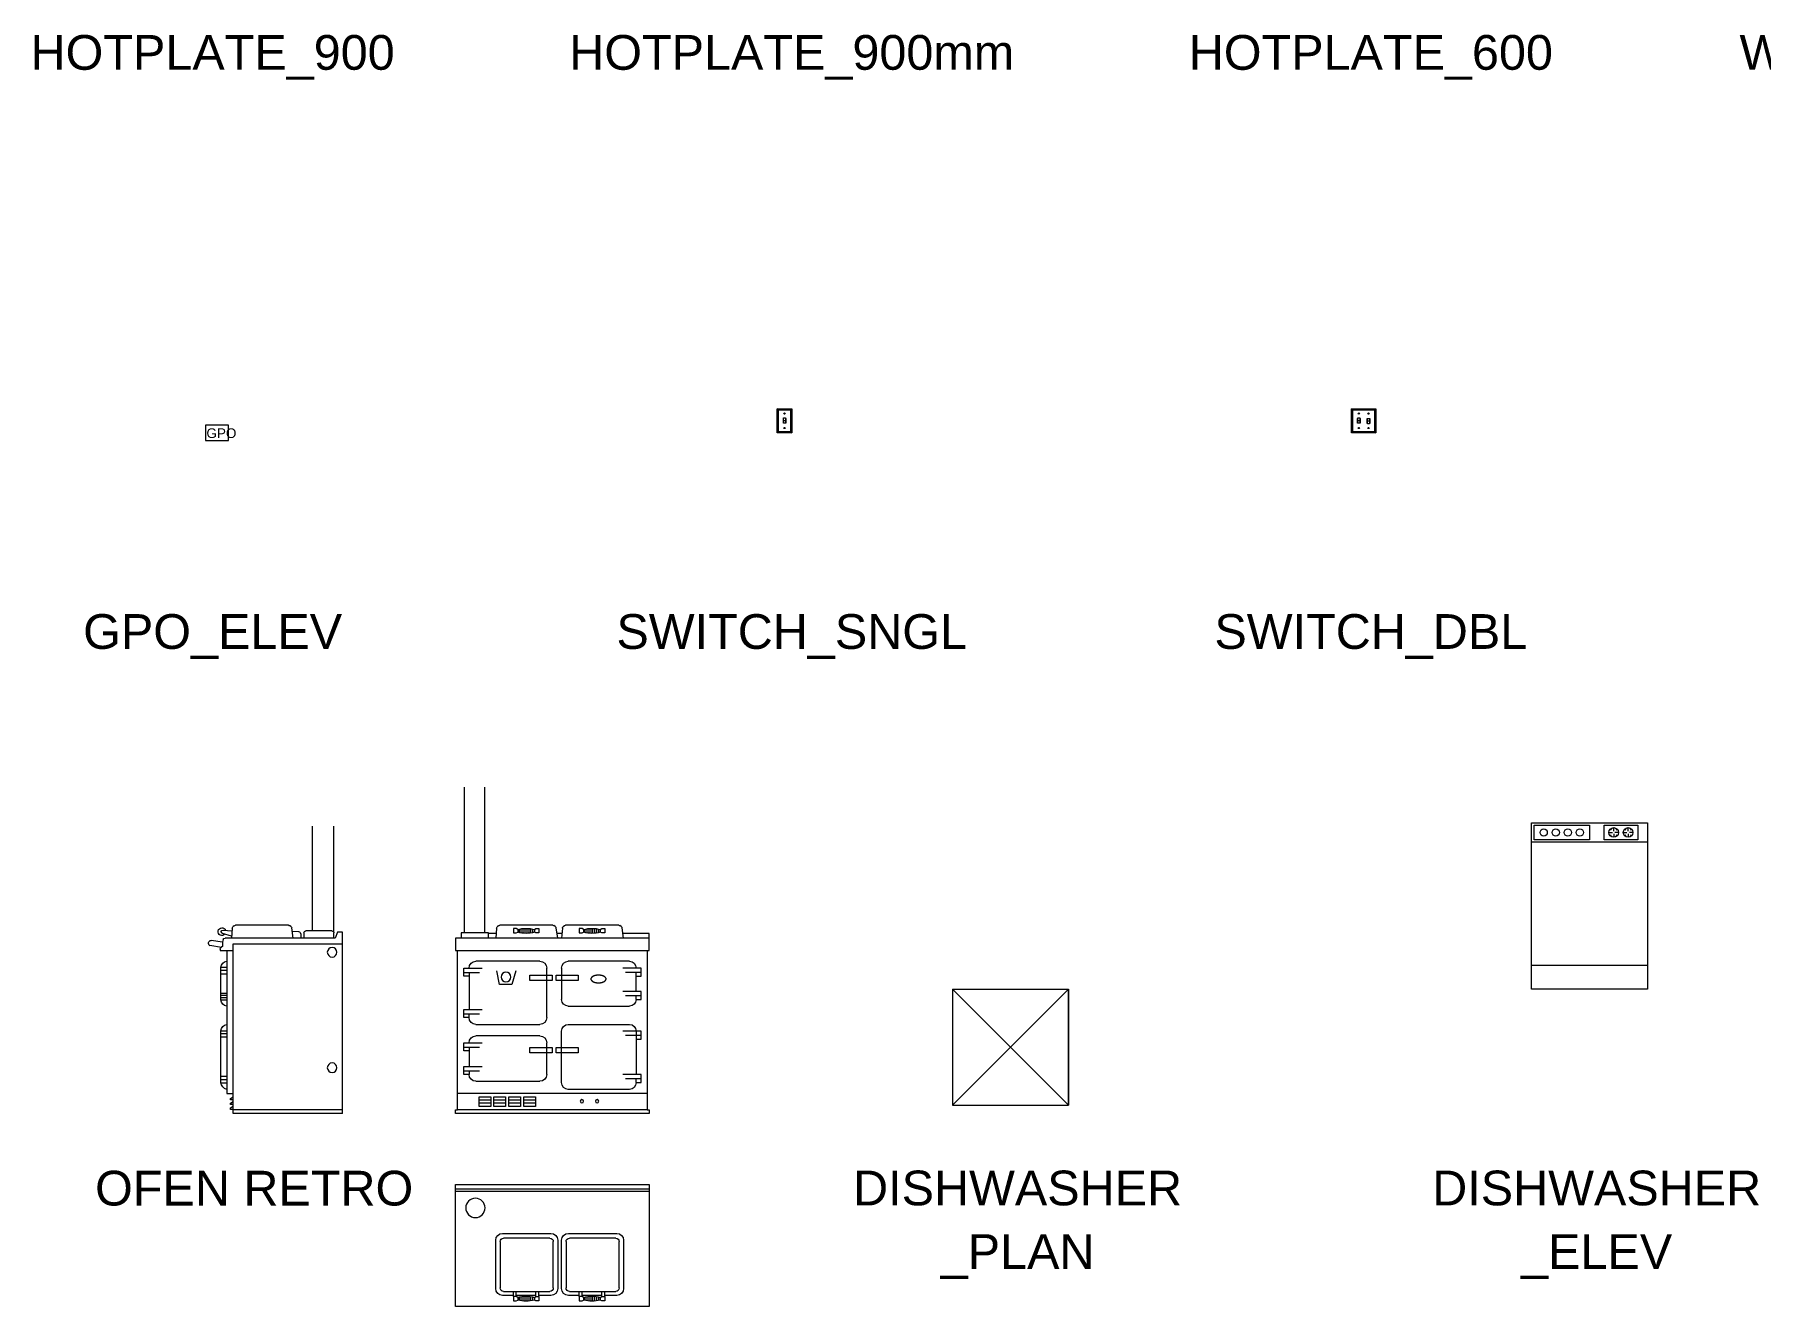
# Model space of a CAD drawing. Header units: millimetres. Extents: x 521 to 2566, y 309 to 1649.
# Drawn here: x 521 to 1415, y 309 to 968 of the extents above; entities that cross this region are included whole.
import ezdxf

# ---------------------------------------------------------------- set-up
doc = ezdxf.new("R2010")
doc.units = ezdxf.units.MM
doc.layers.add('kitchen technics', color=250, linetype='Continuous')
doc.styles.add('Arial', font='arial.ttf')

# ---------------------------------------------------------------- blocks, each defined once
blk = doc.blocks.new('Gruppe-241')
at = {"color": 7, "linetype": 'Continuous', "lineweight": 18}
for p, q in [((-5.625, 11.875), (-6.25, 12.5)), ((-5.625, 11.875), (5.625, 11.875)), ((-5.625, 0.625), (-5.625, 11.875)), ((-2.1875, 10), (-2.8125, 10)), ((2.1875, 10), (2.8125, 10)), ((5.625, 11.875), (6.25, 12.5)), ((5.625, 11.875), (5.625, 0.625)), ((-5.625, 0.625), (-6.25, 0)), ((5.625, 0.625), (-5.625, 0.625)), ((-1.9635, 6.25), (-3.04575, 6.25)), ((-2.1875, 2.5), (-2.8125, 2.5)), ((1.9635, 6.25), (3.0455, 6.25)), ((2.1875, 2.5), (2.8125, 2.5)), ((5.625, 0.625), (6.25, 0))]:
    blk.add_line(p, q, dxfattribs=at)
for points in [[(-6.25, 0), (-6.25, 12.5), (6.25, 12.5), (6.25, 0)], [(-1.95, 7.8125), (-1.95, 5), (-3.05, 5), (-3.05, 7.8125)], [(1.95, 4.6875), (1.95, 7.5), (3.05, 7.5), (3.05, 4.6875)]]:
    blk.add_lwpolyline(points, close=True, dxfattribs=at)
for points in [[(-1.9545, 7.5), (-1.875, 7.5), (-1.875, 5), (-3.125, 5), (-3.125, 7.5), (-3.05475, 7.5)], [(1.95425, 5), (1.875, 5), (1.875, 7.5), (3.125, 7.5), (3.125, 5), (3.05475, 5)]]:
    blk.add_lwpolyline(points, dxfattribs=at)
for centre in [(-2.5, 10), (2.5, 10), (-2.5, 2.5), (2.5, 2.5)]:
    blk.add_circle(centre, 0.3125, dxfattribs=at)
blk = doc.blocks.new('SWITCH_DBL')
at = {"color": 7}
blk.add_blockref('Gruppe-241', (0, 0), dxfattribs=at)
blk = doc.blocks.new('SWITCH_SNGL')
at = {"color": 7, "linetype": 'Continuous', "lineweight": 18}
for p, q in [((-3.125, 11.875), (-3.75, 12.5)), ((-3.125, 0.625), (-3.125, 11.875)), ((-3.125, 11.875), (3.125, 11.875)), ((0.3125, 10), (-0.3125, 10)), ((3.125, 11.875), (3.75, 12.5)), ((3.125, 11.875), (3.125, 0.625)), ((-3.125, 0.625), (-3.75, 0)), ((3.125, 0.625), (-3.125, 0.625)), ((0.5365, 6.25), (-0.54575, 6.25)), ((0.3125, 2.5), (-0.3125, 2.5)), ((3.125, 0.625), (3.75, 0))]:
    blk.add_line(p, q, dxfattribs=at)
for points in [[(-3.75, 0), (-3.75, 12.5), (3.75, 12.5), (3.75, 0)], [(0.55, 7.8125), (0.55, 5), (-0.55, 5), (-0.55, 7.8125)]]:
    blk.add_lwpolyline(points, close=True, dxfattribs=at)
blk.add_lwpolyline([(0.5455, 7.5), (0.625, 7.5), (0.625, 5), (-0.625, 5), (-0.625, 7.5), (-0.55475, 7.5)], dxfattribs=at)
for centre in [(0, 10), (0, 2.5)]:
    blk.add_circle(centre, 0.3125, dxfattribs=at)
blk = doc.blocks.new('Gruppe-244')
at = {"color": 7, "linetype": 'Continuous', "lineweight": 18}
for p, q in [((10, 81.25), (11.875, 81.25)), ((10.789, 82.96075), (11.25, 82.5)), ((12.5, 81.875), (12.5, 83.75)), ((12.5, 80.625), (12.5, 78.75)), ((15, 81.25), (13.125, 81.25)), ((13.75, 82.5), (14.2345, 82.9845)), ((17.5, 81.25), (19.375, 81.25)), ((18.289, 82.96075), (18.75, 82.5)), ((20, 81.875), (20, 83.75)), ((20, 80.625), (20, 78.75)), ((22.5, 81.25), (20.625, 81.25)), ((21.25, 82.5), (21.7345, 82.9845)), ((30, 76.25), (-30, 76.25)), ((11.25, 80), (10.7355, 79.4855)), ((14.26525, 79.48475), (13.75, 80)), ((18.75, 80), (18.2355, 79.4855)), ((21.76525, 79.48475), (21.25, 80)), ((-30, 12.5), (30, 12.5))]:
    blk.add_line(p, q, dxfattribs=at)
for points in [[(-30, 0), (-30, 86.25), (30, 86.25), (30, 0)], [(-28.75, 77.5), (-28.75, 85), (0, 85), (0, 77.5)], [(7.5, 77.5), (7.5, 85), (25, 85), (25, 77.5)]]:
    blk.add_lwpolyline(points, close=True, dxfattribs=at)
for centre, radius in [((-23.75, 81.25), 1.875), ((-17.5, 81.25), 1.875), ((-11.25, 81.25), 1.875), ((-5, 81.25), 1.875), ((12.5, 81.25), 2.5), ((20, 81.25), 2.5)]:
    blk.add_circle(centre, radius, dxfattribs=at)
blk = doc.blocks.new('DISHWASHER_ELEV')
at = {"color": 7}
blk.add_blockref('Gruppe-244', (0, 0), dxfattribs=at)
blk = doc.blocks.new('DISHWASHER_PLAN')
at = {"color": 7, "linetype": 'Continuous', "lineweight": 18}
blk.add_lwpolyline([(-30, 0), (-30, -60), (30, -60), (-30, 0), (30, 0), (30, -60), (30, 0), (-30, -60)], dxfattribs=at)
blk = doc.blocks.new('GPO_ELEV')
at = {"color": 7, "linetype": 'Continuous', "lineweight": 18}
blk.add_lwpolyline([(-6, 0), (6, 0), (6, 8), (-6, 8)], close=True, dxfattribs=at)
at = {"color": 7, "insert": (-5.49, 6.34), "char_height": 5, "attachment_point": 1, "line_spacing_factor": 0.960576, "style": 'Arial'}
blk.add_mtext('GPO', dxfattribs=at)
blk = doc.blocks.new('Gruppe-248')
at = {"color": 7, "linetype": 'Continuous', "lineweight": 5}
for p, q in [((-2556.64, 48.19), (-2556.64, 103.09)), ((-2545.64, 48.86), (-2545.64, 103.09)), ((-2561.05, -45.81), (-2561.05, 48.19)), ((-2561.05, 48.19), (-2558.55, 48.19)), ((-2558.55, 48.19), (-2557.38, 45.01)), ((-2557.38, 45.01), (-2500.31, 45.01)), ((-2556.64, 45.01), (-2556.64, 47.86)), ((-2555.64, 48.86), (-2542.17, 48.86)), ((-2541.17, 47.86), (-2541.17, 45.01)), ((-2539.58, 47.06), (-2539.58, 45.01)), ((-2539.16, 48.03), (-2539.44, 47.57)), ((-2535.14, 48.7), (-2538.37, 48.51)), ((-2535.65, 45.01), (-2534.9, 50.42)), ((-2534.4, 51.15), (-2533.65, 51.59)), ((-2533.15, 51.72), (-2505.64, 51.72)), ((-2504.99, 51.48), (-2504.31, 50.89)), ((-2503.97, 50.21), (-2503.58, 45.01)), ((-2499.31, 49.16), (-2503.86, 48.79)), ((-2503.66, 46.15), (-2498.96, 47.54)), ((-2504.55, 42.19), (-2561.05, 42.19)), ((-2504.55, -45.81), (-2504.55, 42.19)), ((-2497.8, 38.63), (-2504.55, 38.63)), ((-2501.18, 38.63), (-2501.18, -35.42)), ((-2499.36, 44.33), (-2498.93, 43.03)), ((-2498.93, 43.03), (-2493.04, 43.91)), ((-2498.93, 43.03), (-2498.93, 40.78)), ((-2498.93, 40.78), (-2498.16, 40.15)), ((-2498.37, 40.32), (-2492.47, 41.19)), ((-2497.8, 39.38), (-2497.8, 38.63)), ((-2498.02, 30.05), (-2501.18, 30.05)), ((-2498.02, 28.42), (-2501.18, 28.42)), ((-2498.02, 13.05), (-2498.02, 30.05)), ((-2498.02, 26.63), (-2501.18, 26.63)), ((-2498.02, 16.65), (-2501.18, 16.65)), ((-2498.02, 15.58), (-2501.18, 15.58)), ((-2498.02, 14.33), (-2501.18, 14.33)), ((-2498.02, 13.05), (-2501.18, 13.05)), ((-2498.02, -2.88), (-2501.18, -2.88)), ((-2498.02, -4.4), (-2501.18, -4.4)), ((-2498.02, -6.09), (-2501.18, -6.09)), ((-2498.02, -29.81), (-2498.02, -2.88)), ((-2498.02, -26.38), (-2501.18, -26.38)), ((-2501.18, -35.42), (-2504.55, -35.42)), ((-2498.02, -28.07), (-2501.18, -28.07)), ((-2498.02, -29.81), (-2501.18, -29.81)), ((-2561.05, -43.88), (-2504.55, -43.88)), ((-2503.14, -37.99), (-2504.55, -37.16)), ((-2504.55, -38.76), (-2503.14, -38.76)), ((-2503.14, -40.39), (-2504.55, -39.57)), ((-2504.55, -41.16), (-2503.14, -41.16)), ((-2503.14, -42.84), (-2504.55, -42.01)), ((-2504.55, -43.61), (-2503.14, -43.61)), ((-2503.14, -38.76), (-2503.14, -37.99)), ((-2503.14, -41.16), (-2503.14, -40.39)), ((-2503.14, -43.61), (-2503.14, -42.84)), ((-2561.05, -45.81), (-2504.55, -45.81))]:
    blk.add_line(p, q, dxfattribs=at)
at = {"color": 7, "linetype": 'Continuous', "lineweight": 18}
for centre in [(-2555.76, 37.78), (-2555.76, -22.07)]:
    blk.add_circle(centre, 2.5, dxfattribs=at)
at = {"color": 7, "linetype": 'Continuous', "lineweight": 5}
for centre, radius, start, end in [((-2555.64, 47.86), 1, 90, 180), ((-2542.17, 47.86), 1, 0, 90), ((-2538.58, 47.06), 1, 148.81503, 180), ((-2538.31, 47.51), 1, 93.46824, 148.81503), ((-2533.91, 50.29), 1, 119.87599, 172.05653), ((-2533.15, 50.72), 1, 90, 119.87599), ((-2505.64, 50.72), 1, 49.26589, 90), ((-2504.96, 50.13), 1, 4.26261, 49.26589), ((-2498.66, 48.46), 2, 220.022, 162.72991), ((-2500.31, 44.01), 1, 18.3541, 90), ((-2499.14, 48.35), 0.828, 282.86578, 101.40468), ((-2498.8, 39.38), 1, 0, 50.19441), ((-2493.12, 42.47), 1.44, 296.64897, 86.72976), ((-2501.87, 29.23), 3.93, 11.95924, 79.93309), ((-2501.88, 13.69), 3.91, 280.27545, 350.5477), ((-2502.11, -3.64), 4.16, 10.49106, 77.06347), ((-2502.46, -28.94), 4.52, 286.40697, 348.8941)]:
    blk.add_arc(centre, radius, start, end, dxfattribs=at)
blk = doc.blocks.new('Gruppe-249')
at = {"color": 7, "linetype": 'Continuous', "lineweight": 5}
for p, q in [((-2634.92, 47.88), (-2634.92, 123.35)), ((-2624.35, 47.88), (-2624.35, 123.35)), ((-2720, 45.01), (-2720, 47.51)), ((-2720, 47.51), (-2706.38, 47.51)), ((-2720, 38.63), (-2720, 45.01)), ((-2720, 45.01), (-2619.74, 45.01)), ((-2706.73, 45.01), (-2705.97, 50.42)), ((-2705.48, 51.15), (-2704.73, 51.59)), ((-2704.23, 51.72), (-2676.72, 51.72)), ((-2676.07, 51.48), (-2675.39, 50.89)), ((-2675.04, 50.21), (-2674.65, 45.01)), ((-2674.84, 47.51), (-2672.26, 47.51)), ((-2672.61, 45.01), (-2671.86, 50.42)), ((-2671.36, 51.15), (-2670.61, 51.59)), ((-2670.11, 51.72), (-2642.6, 51.72)), ((-2641.95, 51.48), (-2641.27, 50.89)), ((-2640.92, 50.21), (-2640.54, 45.01)), ((-2640.72, 47.51), (-2636.8, 47.51)), ((-2636.8, 45.01), (-2636.8, 47.88)), ((-2636.8, 47.88), (-2622.62, 47.88)), ((-2622.62, 47.88), (-2622.62, 45.01)), ((-2619.74, 45.01), (-2619.74, 38.63)), ((-2719, 38.63), (-2720, 38.63)), ((-2620.74, 38.63), (-2719, 38.63)), ((-2719, 38.63), (-2719, -43.88)), ((-2620.74, -43.88), (-2620.74, 38.63)), ((-2619.74, 38.63), (-2620.74, 38.63)), ((-2719, -35.42), (-2620.74, -35.42)), ((-2719, -43.88), (-2720, -43.88)), ((-2720, -43.88), (-2720, -45.81)), ((-2719, -43.88), (-2620.74, -43.88)), ((-2619.74, -43.88), (-2620.74, -43.88)), ((-2619.74, -45.81), (-2619.74, -43.88)), ((-2720, -45.81), (-2619.74, -45.81))]:
    blk.add_line(p, q, dxfattribs=at)
at = {"color": 7, "linetype": 'Continuous', "lineweight": 18}
for p, q in [((-2695.48, 50.07), (-2696.94, 50.07)), ((-2696.94, 50.07), (-2696.94, 47.78)), ((-2696.94, 47.78), (-2695.48, 47.78)), ((-2694.69, 49.55), (-2695.48, 50.07)), ((-2695.48, 47.78), (-2694.69, 48.16)), ((-2694.69, 49.55), (-2694.69, 48.16)), ((-2693.69, 49.8), (-2693.69, 47.92)), ((-2692.69, 49.97), (-2692.69, 47.74)), ((-2691.69, 50.09), (-2691.69, 47.63)), ((-2690.69, 50.14), (-2690.69, 47.58)), ((-2689.69, 50.13), (-2689.69, 47.59)), ((-2688.69, 50.06), (-2688.69, 47.66)), ((-2687.69, 49.92), (-2687.69, 47.8)), ((-2686.69, 49.72), (-2686.69, 47.99)), ((-2686.02, 49.55), (-2685.23, 50.07)), ((-2686.02, 49.55), (-2686.02, 48.16)), ((-2685.23, 47.78), (-2686.02, 48.16)), ((-2685.23, 50.07), (-2683.77, 50.07)), ((-2683.77, 47.78), (-2685.23, 47.78)), ((-2683.77, 50.07), (-2683.77, 47.78)), ((-2661.36, 50.07), (-2662.82, 50.07)), ((-2662.82, 50.07), (-2662.82, 47.78)), ((-2662.82, 47.78), (-2661.36, 47.78)), ((-2660.57, 49.55), (-2661.36, 50.07)), ((-2661.36, 47.78), (-2660.57, 48.16)), ((-2660.57, 49.55), (-2660.57, 48.16)), ((-2659.57, 49.8), (-2659.57, 47.92)), ((-2658.57, 49.97), (-2658.57, 47.74)), ((-2657.57, 50.09), (-2657.57, 47.63)), ((-2656.57, 50.14), (-2656.57, 47.58)), ((-2655.57, 50.13), (-2655.57, 47.59)), ((-2654.57, 50.06), (-2654.57, 47.66)), ((-2653.57, 49.92), (-2653.57, 47.8)), ((-2652.57, 49.72), (-2652.57, 47.99)), ((-2651.91, 49.55), (-2651.12, 50.07)), ((-2651.91, 49.55), (-2651.91, 48.16)), ((-2651.12, 47.78), (-2651.91, 48.16)), ((-2651.12, 50.07), (-2649.66, 50.07)), ((-2649.66, 47.78), (-2651.12, 47.78)), ((-2649.66, 50.07), (-2649.66, 47.78)), ((-2715.85, 25.43), (-2715.85, 29.6)), ((-2715.85, 29.6), (-2706.42, 29.6)), ((-2715.85, 27.32), (-2707.79, 27.32)), ((-2713.24, 17.52), (-2713.24, 27.32)), ((-2709.74, 33.1), (-2678.11, 33.1)), ((-2674.61, 29.6), (-2674.61, 13.34)), ((-2666.92, 3.91), (-2666.92, 29.6)), ((-2663.42, 33.1), (-2630.17, 33.1)), ((-2650.88, 28.16), (-2648.91, 21.08)), ((-2642.53, 21.08), (-2641.03, 28.12)), ((-2624.06, 29.6), (-2633.49, 29.6)), ((-2624.06, 27.32), (-2632.13, 27.32)), ((-2626.67, 27.32), (-2626.67, 8.09)), ((-2624.06, 25.43), (-2624.06, 29.6)), ((-2713.24, 25.43), (-2715.85, 25.43)), ((-2671.73, 25.85), (-2683.28, 25.85)), ((-2683.28, 25.85), (-2683.28, 23.14)), ((-2683.28, 23.14), (-2671.73, 23.14)), ((-2671.73, 23.14), (-2671.73, 25.85)), ((-2658.15, 25.85), (-2669.76, 25.85)), ((-2669.76, 25.85), (-2669.76, 23.14)), ((-2669.76, 23.14), (-2658.15, 23.14)), ((-2658.15, 23.14), (-2658.15, 25.85)), ((-2648.91, 21.08), (-2642.53, 21.08)), ((-2626.67, 25.43), (-2624.06, 25.43)), ((-2715.85, 13.34), (-2715.85, 17.52)), ((-2715.85, 17.52), (-2706.42, 17.52)), ((-2715.85, 15.24), (-2707.79, 15.24)), ((-2713.24, 13.34), (-2715.85, 13.34)), ((-2713.24, 13.34), (-2713.24, 15.24)), ((-2678.11, 9.84), (-2709.74, 9.84)), ((-2678.11, 0.41), (-2709.74, 0.41)), ((-2630.17, 0.41), (-2663.42, 0.41)), ((-2624.06, 8.09), (-2633.49, 8.09)), ((-2624.06, 5.81), (-2632.13, 5.81)), ((-2626.67, 3.91), (-2626.67, 5.81)), ((-2626.67, 3.91), (-2624.06, 3.91)), ((-2624.06, 3.91), (-2624.06, 8.09)), ((-2715.85, -7.27), (-2715.85, -3.09)), ((-2715.85, -3.09), (-2706.42, -3.09)), ((-2715.85, -5.37), (-2707.79, -5.37)), ((-2713.24, -7.27), (-2715.85, -7.27)), ((-2713.24, -3.09), (-2713.24, -25.6)), ((-2674.61, -29.78), (-2674.61, -3.09)), ((-2663.42, -5.6), (-2630.17, -5.6)), ((-2671.73, -11.65), (-2683.28, -11.65)), ((-2683.28, -11.65), (-2683.28, -14.36)), ((-2683.28, -14.36), (-2671.73, -14.36)), ((-2671.73, -14.36), (-2671.73, -11.65)), ((-2658.15, -11.65), (-2669.76, -11.65)), ((-2669.76, -11.65), (-2669.76, -14.36)), ((-2669.76, -14.36), (-2658.15, -14.36)), ((-2666.92, -25.53), (-2666.92, -9.1)), ((-2658.15, -14.36), (-2658.15, -11.65)), ((-2624.06, -9.1), (-2633.49, -9.1)), ((-2624.06, -11.38), (-2632.13, -11.38)), ((-2626.67, -11.38), (-2626.67, -21.35)), ((-2626.67, -13.28), (-2624.06, -13.28)), ((-2624.06, -13.28), (-2624.06, -9.1)), ((-2715.85, -29.78), (-2715.85, -25.6)), ((-2715.85, -25.6), (-2706.42, -25.6)), ((-2624.06, -21.35), (-2633.49, -21.35)), ((-2624.06, -23.63), (-2632.13, -23.63)), ((-2626.67, -23.63), (-2626.67, -25.53)), ((-2626.67, -25.53), (-2624.06, -25.53)), ((-2624.06, -25.53), (-2624.06, -21.35)), ((-2715.85, -27.88), (-2707.79, -27.88)), ((-2713.24, -29.78), (-2715.85, -29.78)), ((-2713.24, -29.78), (-2713.24, -27.88)), ((-2709.74, -33.28), (-2678.11, -33.28)), ((-2630.17, -29.03), (-2663.42, -29.03)), ((-2655.04, -37.04), (-2661.07, -37.04)), ((-2661.07, -37.04), (-2661.07, -42.05)), ((-2661.07, -38.84), (-2655.04, -38.84)), ((-2661.07, -40.46), (-2655.04, -40.46)), ((-2661.07, -42.05), (-2655.04, -42.05)), ((-2655.04, -42.05), (-2655.04, -37.04)), ((-2647.33, -37.04), (-2653.36, -37.04)), ((-2653.36, -37.04), (-2653.36, -42.05)), ((-2653.36, -38.84), (-2647.33, -38.84)), ((-2653.36, -40.46), (-2647.33, -40.46)), ((-2653.36, -42.05), (-2647.33, -42.05)), ((-2647.33, -42.05), (-2647.33, -37.04)), ((-2639.6, -37.04), (-2645.64, -37.04)), ((-2645.64, -37.04), (-2645.64, -42.05)), ((-2645.64, -38.84), (-2639.6, -38.84)), ((-2645.64, -40.46), (-2639.6, -40.46)), ((-2645.64, -42.05), (-2639.6, -42.05)), ((-2639.6, -42.05), (-2639.6, -37.04)), ((-2631.91, -37.04), (-2637.95, -37.04)), ((-2637.95, -37.04), (-2637.95, -42.05)), ((-2637.95, -38.84), (-2631.91, -38.84)), ((-2637.95, -40.46), (-2631.91, -40.46)), ((-2637.95, -42.05), (-2631.91, -42.05)), ((-2631.91, -42.05), (-2631.91, -37.04))]:
    blk.add_line(p, q, dxfattribs=at)
for centre, radius in [((-2645.79, 24.95), 2.5), ((-2693.04, -39.4), 0.862), ((-2685.16, -39.4), 0.862)]:
    blk.add_circle(centre, radius, dxfattribs=at)
at = {"color": 7, "linetype": 'Continuous', "lineweight": 5}
for centre, start, end in [((-2704.98, 50.29), 119.87599, 172.05653), ((-2704.23, 50.72), 90, 119.87599), ((-2676.72, 50.72), 49.26589, 90), ((-2676.04, 50.13), 4.26261, 49.26589), ((-2670.86, 50.29), 119.87599, 172.05653), ((-2670.11, 50.72), 90, 119.87599), ((-2642.6, 50.72), 49.26589, 90), ((-2641.92, 50.13), 4.26261, 49.26589)]:
    blk.add_arc(centre, 1, start, end, dxfattribs=at)
at = {"color": 7, "linetype": 'Continuous', "lineweight": 18}
for centre, radius, start, end in [((-2690.36, 33.94), 16.21, 74.4941, 105.5059), ((-2690.36, 63.78), 16.21, 254.4941, 285.5059), ((-2656.24, 33.94), 16.21, 74.4941, 105.5059), ((-2656.24, 63.78), 16.21, 254.4941, 285.5059), ((-2709.74, 29.6), 3.5, 90, 180), ((-2678.11, 29.6), 3.5, 0, 90), ((-2663.42, 29.6), 3.5, 90, 180), ((-2630.17, 29.6), 3.5, 0, 90), ((-2709.74, 13.34), 3.5, 180, 270), ((-2678.11, 13.34), 3.5, 270, 0), ((-2709.74, -3.09), 3.5, 90, 180), ((-2678.11, -3.09), 3.5, 0, 90), ((-2663.42, 3.91), 3.5, 180, 270), ((-2630.17, 3.91), 3.5, 270, 0), ((-2663.42, -9.1), 3.5, 90, 180), ((-2630.17, -9.1), 3.5, 0, 90), ((-2663.42, -25.53), 3.5, 180, 270), ((-2630.17, -25.53), 3.5, 270, 0), ((-2709.74, -29.78), 3.5, 180, 270), ((-2678.11, -29.78), 3.5, 270, 0)]:
    blk.add_arc(centre, radius, start, end, dxfattribs=at)
blk.add_open_spline([(-2689.8, 23.92), (-2689.8, 24.15), (-2689.97, 24.52), (-2690.2, 24.81), (-2690.54, 25.08), (-2691.2, 25.47), (-2692.29, 25.78), (-2693.3, 25.89), (-2693.74, 25.89), (-2694.17, 25.89), (-2695.19, 25.78), (-2696.02, 25.54), (-2696.74, 25.25), (-2697.27, 24.81), (-2697.51, 24.52), (-2697.68, 24.15), (-2697.68, 23.92), (-2697.68, 23.69), (-2697.51, 23.33), (-2697.27, 23.04), (-2696.94, 22.76), (-2696.27, 22.38), (-2695.19, 22.06), (-2694.17, 21.95), (-2693.74, 21.95), (-2693.3, 21.95), (-2692.29, 22.06), (-2691.45, 22.31), (-2690.74, 22.6), (-2690.2, 23.04), (-2689.97, 23.33), (-2689.8, 23.69), (-2689.8, 23.92)], degree=2, knots=[0, 0, 0, 1, 2, 3, 4, 5, 6, 7, 7, 8, 9, 10, 11, 12, 13, 14, 14, 15, 16, 17, 18, 19, 20, 21, 21, 22, 23, 24, 25, 26, 27, 28, 28, 28], dxfattribs=at)
blk = doc.blocks.new('Gruppe-250')
at = {"color": 7, "linetype": 'Continuous', "lineweight": 5}
for p, q in [((-2619.74, 130), (-2720, 130)), ((-2720, 130), (-2720, 66.75)), ((-2720, 126.33), (-2619.74, 126.33)), ((-2619.74, 66.75), (-2619.74, 130)), ((-2706.73, 101.1), (-2706.73, 76.02)), ((-2678.15, 104.6), (-2703.23, 104.6)), ((-2674.65, 76.02), (-2674.65, 101.1)), ((-2672.61, 101.1), (-2672.61, 76.02)), ((-2644.04, 104.6), (-2669.11, 104.6)), ((-2640.54, 76.02), (-2640.54, 101.1)), ((-2703.23, 72.52), (-2696.94, 72.52)), ((-2696.94, 71.99), (-2696.94, 74.59)), ((-2695.48, 71.99), (-2695.48, 74.59)), ((-2695.48, 72.52), (-2685.23, 72.52)), ((-2685.23, 71.99), (-2685.23, 74.59)), ((-2683.77, 71.99), (-2683.77, 74.59)), ((-2683.77, 72.52), (-2678.15, 72.52)), ((-2669.11, 72.52), (-2662.82, 72.52)), ((-2662.82, 71.99), (-2662.82, 74.59)), ((-2661.36, 71.99), (-2661.36, 74.59)), ((-2661.36, 72.52), (-2651.12, 72.52)), ((-2651.12, 71.99), (-2651.12, 74.59)), ((-2649.66, 71.99), (-2649.66, 74.59)), ((-2649.66, 72.52), (-2644.04, 72.52)), ((-2720, 66.75), (-2619.74, 66.75))]:
    blk.add_line(p, q, dxfattribs=at)
at = {"color": 7, "linetype": 'Continuous', "lineweight": 18}
for p, q in [((-2720, 127.5), (-2619.74, 127.5)), ((-2704.45, 76.34), (-2704.45, 100.35)), ((-2702.7, 102.1), (-2678.69, 102.1)), ((-2676.94, 100.35), (-2676.94, 76.34)), ((-2670.33, 76.34), (-2670.33, 100.35)), ((-2668.58, 102.1), (-2644.57, 102.1)), ((-2642.82, 100.35), (-2642.82, 76.34)), ((-2678.69, 74.59), (-2702.7, 74.59)), ((-2695.48, 71.99), (-2696.94, 71.99)), ((-2696.94, 71.99), (-2696.94, 69.7)), ((-2694.69, 71.47), (-2695.48, 71.99)), ((-2693.69, 71.72), (-2693.69, 69.84)), ((-2692.69, 71.9), (-2692.69, 69.67)), ((-2691.69, 72.01), (-2691.69, 69.55)), ((-2690.69, 72.06), (-2690.69, 69.5)), ((-2689.69, 72.05), (-2689.69, 69.51)), ((-2688.69, 71.98), (-2688.69, 69.58)), ((-2687.69, 71.84), (-2687.69, 69.72)), ((-2686.69, 71.64), (-2686.69, 69.92)), ((-2686.02, 71.47), (-2685.23, 71.99)), ((-2685.23, 71.99), (-2683.77, 71.99)), ((-2683.77, 71.99), (-2683.77, 69.7)), ((-2644.57, 74.59), (-2668.58, 74.59)), ((-2661.36, 71.99), (-2662.82, 71.99)), ((-2662.82, 71.99), (-2662.82, 69.7)), ((-2660.57, 71.47), (-2661.36, 71.99)), ((-2659.57, 71.72), (-2659.57, 69.84)), ((-2658.57, 71.9), (-2658.57, 69.67)), ((-2657.57, 72.01), (-2657.57, 69.55)), ((-2656.57, 72.06), (-2656.57, 69.5)), ((-2655.57, 72.05), (-2655.57, 69.51)), ((-2654.57, 71.98), (-2654.57, 69.58)), ((-2653.57, 71.84), (-2653.57, 69.72)), ((-2652.57, 71.64), (-2652.57, 69.92)), ((-2651.91, 71.47), (-2651.12, 71.99)), ((-2651.12, 71.99), (-2649.66, 71.99)), ((-2649.66, 71.99), (-2649.66, 69.7)), ((-2696.94, 69.7), (-2695.48, 69.7)), ((-2695.48, 69.7), (-2694.69, 70.09)), ((-2694.69, 71.47), (-2694.69, 70.09)), ((-2686.02, 71.47), (-2686.02, 70.09)), ((-2685.23, 69.7), (-2686.02, 70.09)), ((-2683.77, 69.7), (-2685.23, 69.7)), ((-2662.82, 69.7), (-2661.36, 69.7)), ((-2661.36, 69.7), (-2660.57, 70.09)), ((-2660.57, 71.47), (-2660.57, 70.09)), ((-2651.91, 71.47), (-2651.91, 70.09)), ((-2651.12, 69.7), (-2651.91, 70.09)), ((-2649.66, 69.7), (-2651.12, 69.7))]:
    blk.add_line(p, q, dxfattribs=at)
at = {"color": 7, "linetype": 'Continuous', "lineweight": 5}
blk.add_circle((-2629.97, 117.82), 5, dxfattribs=at)
for centre, start, end in [((-2703.23, 101.1), 90, 180), ((-2678.15, 101.1), 0, 90), ((-2669.11, 101.1), 90, 180), ((-2644.04, 101.1), 0, 90), ((-2703.23, 76.02), 180, 270), ((-2678.15, 76.02), 270, 0), ((-2669.11, 76.02), 180, 270), ((-2644.04, 76.02), 270, 0)]:
    blk.add_arc(centre, 3.5, start, end, dxfattribs=at)
at = {"color": 7, "linetype": 'Continuous', "lineweight": 18}
for centre, radius, start, end in [((-2702.7, 100.35), 1.75, 90, 180), ((-2678.69, 100.35), 1.75, 0, 90), ((-2668.58, 100.35), 1.75, 90, 180), ((-2644.57, 100.35), 1.75, 0, 90), ((-2702.7, 76.34), 1.75, 180, 270), ((-2690.36, 55.86), 16.21, 74.4941, 105.5059), ((-2678.69, 76.34), 1.75, 270, 0), ((-2668.58, 76.34), 1.75, 180, 270), ((-2656.24, 55.86), 16.21, 74.4941, 105.5059), ((-2644.57, 76.34), 1.75, 270, 0), ((-2690.36, 85.7), 16.21, 254.4941, 285.5059), ((-2656.24, 85.7), 16.21, 254.4941, 285.5059)]:
    blk.add_arc(centre, radius, start, end, dxfattribs=at)

msp = doc.modelspace()

# ---------------------------------------------------------------- block references
at = {"layer": 'kitchen technics', "color": 18, "true_color": 0x000000}
for name, p in [('SWITCH_SNGL', (909.48, 761.85)), ('SWITCH_DBL', (1209.48, 761.85)), ('GPO_ELEV', (615.48, 757.85)), ('DISHWASHER_ELEV', (1326.49, 473.59)), ('DISHWASHER_PLAN', (1026.49, 473.59))]:
    msp.add_blockref(name, p, dxfattribs=at)
at = {"layer": 'kitchen technics', "color": 18, "true_color": 0x000000, "xscale": -1}
for name, p in [('Gruppe-249', (-1880.65, 455.02)), ('Gruppe-248', (-1880.65, 455.02)), ('Gruppe-250', (-1880.65, 242.54))]:
    msp.add_blockref(name, p, dxfattribs=at)

# ---------------------------------------------------------------- texts
at = {"layer": 'kitchen technics', "color": 18, "true_color": 0x000000, "char_height": 18, "attachment_point": 2, "line_spacing_factor": 0.966951, "style": 'Arial'}
for s, insert in [('HOTPLATE_900', (613.19, 967.95)), ('HOTPLATE_900mm', (913.19, 967.95)), ('HOTPLATE_600', (1213.19, 967.95)), ('WALLOVEN_ELEV', (1513.19, 967.95)), ('GPO_ELEV', (613.19, 667.95)), ('SWITCH_SNGL', (913.19, 667.95)), ('SWITCH_DBL', (1213.19, 667.95)), ('OFEN RETRO', (634.72, 379.59)), ('DISHWASHER', (1030.2, 379.68)), ('DISHWASHER', (1330.2, 379.68)), ('_PLAN', (1030.2, 346.75)), ('_ELEV', (1330.2, 346.75))]:
    msp.add_mtext(s, dxfattribs=dict(at, insert=insert))

doc.saveas('drawing.dxf')
